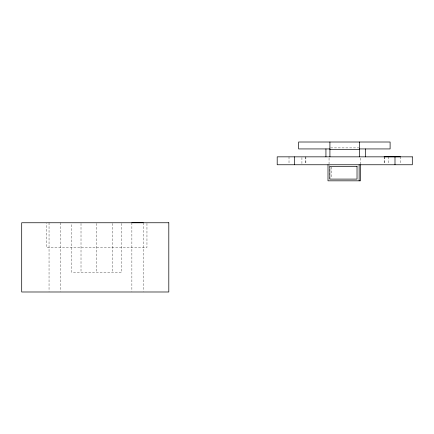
<?xml version="1.0" encoding="UTF-8"?>
<svg xmlns="http://www.w3.org/2000/svg" width="434" height="434" viewBox="0 0 434 434"><rect width="100%" height="100%" fill="white"/><g stroke="black" fill="none" stroke-linecap="round" stroke-linejoin="round"><path stroke-width="0.33" stroke-dasharray="2.17 1.63" d="M330.589 147.886L358.913 147.886M400.484 156.782L400.484 164.09M388.712 156.853L388.712 164.101M384.757 156.853L384.757 164.101M384.155 156.782L384.155 164.09M360.448 158.166L360.448 164.095M331.419 167.036L331.419 178.428M329.298 165.425L329.298 180.159M329.048 158.166L329.048 164.095M305.878 156.891L305.878 164.101M305.341 156.842L305.341 164.095M301.923 157.547L301.923 164.101M289.011 156.842L289.011 164.095M146.958 223.429L146.958 247.483L46.471 247.483L46.471 223.429M143.247 222.713L143.247 291.317M131.876 222.713L131.876 291.317M121.835 223.429L121.835 272.21L71.594 272.21L71.594 223.429M112.417 223.434L112.417 272.21M96.717 223.434L96.717 272.21M81.012 223.434L81.012 272.21M60.418 222.751L60.418 291.317M49.042 222.751L49.042 291.317"/><path stroke-width="0.65" d="M329.954 148.933L298.625 148.933L298.625 142.01L390.106 142.01L390.106 148.933L359.461 148.933M329.916 149.426L359.585 149.426M384.155 156.782L400.484 156.782M131.876 222.713L143.247 222.713M394.994 156.842L394.994 164.757M365.493 148.933L365.493 156.842M360.448 164.757L360.448 180.826L327.995 180.826L327.995 164.757M359.585 142.01L359.585 156.842M359.146 164.757L359.146 180.826M329.916 142.01L329.916 156.842M325.934 148.933L325.934 156.842M294.507 156.842L294.507 164.757M412.3 156.842L277.196 156.842L277.196 164.757L412.3 164.757L412.3 156.842M357.025 166.363L329.84 166.363L329.84 179.101L357.025 179.101L357.025 166.363M168.804 222.756L21.7 222.756L21.7 291.99L168.804 291.99L168.804 222.756"/></g></svg>
